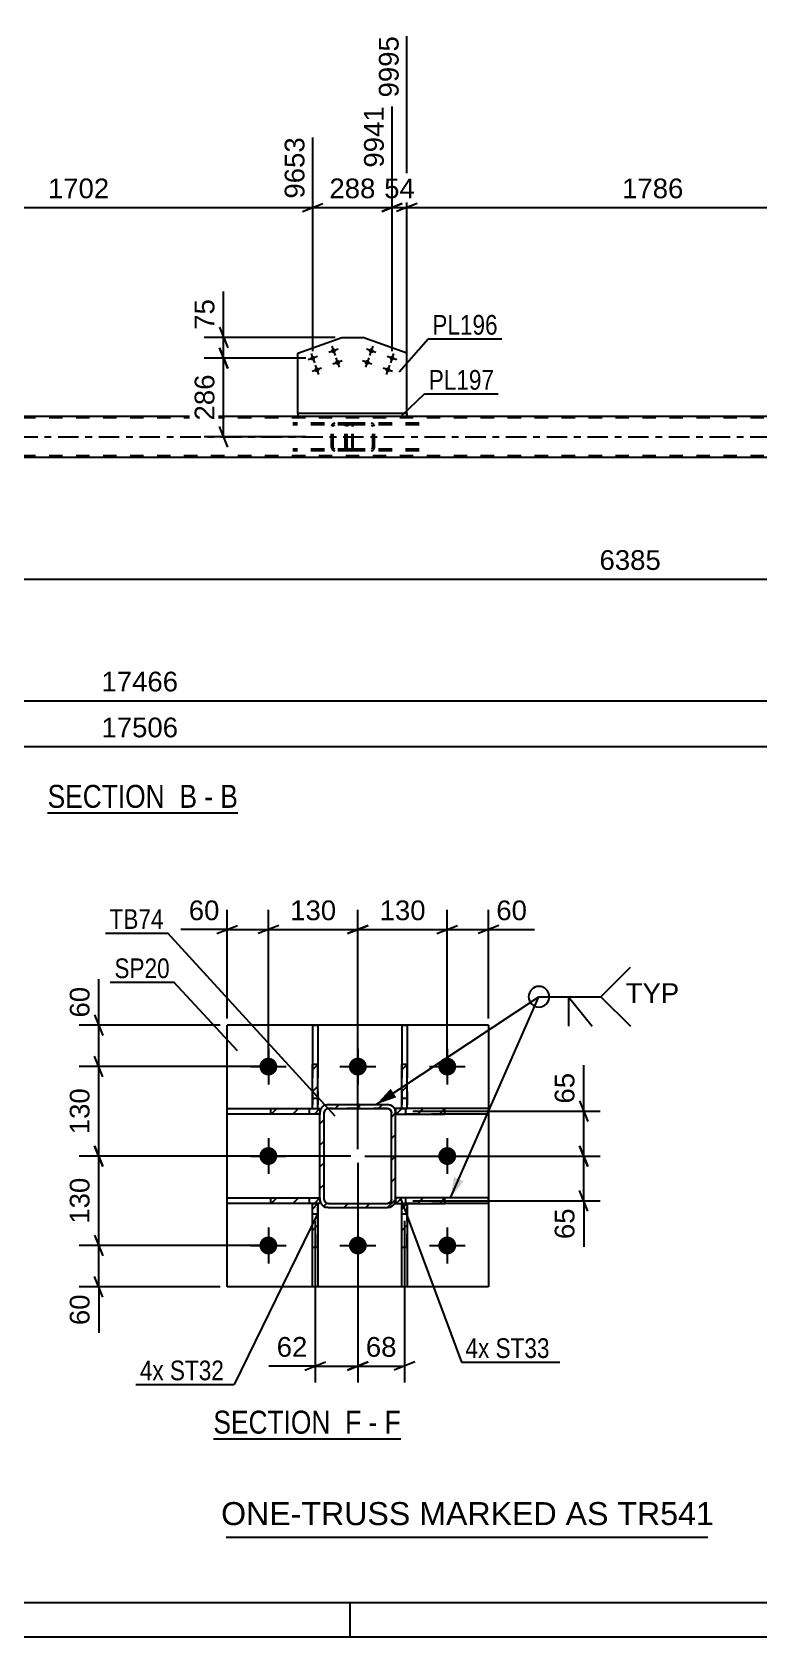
# Model space of a CAD drawing. Header units: millimetres. Extents: x -109 to 732, y -404 to 190.
# Drawn here: x 265.6 to 371.3, y -404 to -170.8 of the extents above; entities that cross this region are included whole.
import ezdxf

# ---------------------------------------------------------------- set-up
doc = ezdxf.new("R2010")
doc.units = ezdxf.units.MM
doc.linetypes.add('DXK_LINE_DOT2', pattern=[3.9198, 1.9599, -1.9599])
doc.linetypes.add('DXK_LINE_DOT3', pattern=[5.9187, 2.979, -0.9799, 0.9799, -0.9799])
doc.styles.add('Arial', font='ARIAL.TTF', dxfattribs={"height": 0.2})
doc.styles.add('Arial Narrow', font='ARIALN.TTF', dxfattribs={"height": 0.2})

# ---------------------------------------------------------------- blocks, each defined once
blk = doc.blocks.new('Unknown-717262461-18 - 8569')
at = {"color": 6, "linetype": 'Continuous'}
blk.add_line((291.97, -375.22), (319.19, -375.22), dxfattribs=at)
at = {"color": 0, "linetype": 'Continuous'}
blk.add_wipeout([(310.08, -374.47), (310.08, -370.97), (291.97, -370.97), (291.97, -374.47)], dxfattribs=at)
at = {"color": 7, "linetype": 'Continuous', "style": 'Arial Narrow'}
blk.add_text('SECTION ', height=3.34, dxfattribs=at).set_placement((291.97, -374.47))
at = {"color": 0, "linetype": 'Continuous'}
blk.add_wipeout([(313.47, -374.47), (313.47, -370.97), (311.13, -370.97), (311.13, -374.47)], dxfattribs=at)
at = {"color": 7, "linetype": 'Continuous', "style": 'Arial Narrow'}
blk.add_text('F', height=3.34, dxfattribs=at).set_placement((311.13, -374.47))
at = {"color": 0, "linetype": 'Continuous'}
blk.add_wipeout([(315.8, -374.47), (315.8, -370.97), (314.52, -370.97), (314.52, -374.47)], dxfattribs=at)
at = {"color": 7, "linetype": 'Continuous', "style": 'Arial Narrow'}
blk.add_text('-', height=3.34, dxfattribs=at).set_placement((314.52, -374.47))
at = {"color": 0, "linetype": 'Continuous'}
blk.add_wipeout([(319.19, -374.47), (319.19, -370.97), (316.85, -370.97), (316.85, -374.47)], dxfattribs=at)
at = {"color": 7, "linetype": 'Continuous', "style": 'Arial Narrow'}
blk.add_text('F', height=3.34, dxfattribs=at).set_placement((316.85, -374.47))
blk = doc.blocks.new('Unknown-717262461-1115')
at = {"color": 5, "linetype": 'Continuous'}
for p, q in [((-104.15, -399.01), (726.85, -399.01)), ((311.85, -404.01), (311.85, -399.01)), ((-109.15, -404.01), (731.85, -404.01))]:
    blk.add_line(p, q, dxfattribs=at)
blk = doc.blocks.new('Unknown-717262461-23887')
at = {"color": 7, "linetype": 'Continuous'}
blk.add_line((293.85, -389.51), (363.85, -389.51), dxfattribs=at)
at = {"color": 7, "style": 'Arial'}
blk.add_text('ONE-TRUSS MARKED AS TR541', height=3.3428, dxfattribs=at).set_placement((293.09, -387.76))
blk = doc.blocks.new('Unknown-717262461-17 - 3396')
at = {"color": 6, "linetype": 'Continuous'}
blk.add_line((267.88, -284.26), (295.53, -284.26), dxfattribs=at)
at = {"color": 0, "linetype": 'Continuous'}
blk.add_wipeout([(285.99, -283.51), (285.99, -280.01), (267.88, -280.01), (267.88, -283.51)], dxfattribs=at)
at = {"color": 7, "linetype": 'Continuous', "style": 'Arial Narrow'}
blk.add_text('SECTION ', height=3.34, dxfattribs=at).set_placement((267.88, -283.51))
at = {"color": 0, "linetype": 'Continuous'}
blk.add_wipeout([(289.6, -283.51), (289.6, -280.01), (287.04, -280.01), (287.04, -283.51)], dxfattribs=at)
at = {"color": 7, "linetype": 'Continuous', "style": 'Arial Narrow'}
blk.add_text('B', height=3.34, dxfattribs=at).set_placement((287.04, -283.51))
at = {"color": 0, "linetype": 'Continuous'}
blk.add_wipeout([(291.92, -283.51), (291.92, -280.01), (290.65, -280.01), (290.65, -283.51)], dxfattribs=at)
at = {"color": 7, "linetype": 'Continuous', "style": 'Arial Narrow'}
blk.add_text('-', height=3.34, dxfattribs=at).set_placement((290.65, -283.51))
at = {"color": 0, "linetype": 'Continuous'}
blk.add_wipeout([(295.53, -283.51), (295.53, -280.01), (292.97, -280.01), (292.97, -283.51)], dxfattribs=at)
at = {"color": 7, "linetype": 'Continuous', "style": 'Arial Narrow'}
blk.add_text('B', height=3.34, dxfattribs=at).set_placement((292.97, -283.51))
blk = doc.blocks.new('Part-717262461-8688 - 8569')
at = {"linetype": 'Continuous'}
h = blk.add_hatch(dxfattribs=at)
h.set_pattern_fill('', scale=0.7, style=0, pattern_type=0)
h.set_pattern_definition([(45, (320.1464, -320.8045), (-1.57154, 1.57154), [])])
h.paths.add_polyline_path([(320.15, -327.22), (320.15, -320.8), (319.35, -320.8), (319.35, -327.22)])
at = {"color": 2, "linetype": 'Continuous'}
for p, q in [((319.35, -315.11), (319.35, -320.8)), ((319.35, -315.11), (320.15, -315.11)), ((320.15, -315.11), (320.15, -320.8)), ((319.35, -327.22), (319.35, -320.8)), ((320.15, -320.8), (319.35, -320.8)), ((320.15, -327.22), (320.15, -320.8)), ((319.35, -327.22), (320.15, -327.22))]:
    blk.add_line(p, q, dxfattribs=at)
at = {"color": 7, "linetype": 'DXK_LINE_DOT2'}
for p, q in [((319.35, -320.8), (319.35, -327.22)), ((320.15, -320.8), (320.15, -327.22)), ((319.35, -325.72), (320.15, -325.72)), ((319.35, -327.22), (320.15, -327.22))]:
    blk.add_line(p, q, dxfattribs=at)
blk = doc.blocks.new('Bolt-717262461-8656 - 8569')
at = {"linetype": 'Continuous'}
for points in [[(301.26, -321.12, -1), (298.66, -321.12, -1)], [(314.26, -321.12, -1), (311.66, -321.12, -1)], [(327.26, -321.12, -1), (324.66, -321.12, -1)], [(301.26, -334.12, -1), (298.66, -334.12, -1)], [(327.26, -334.12, -1), (324.66, -334.12, -1)], [(301.26, -347.12, -1), (298.66, -347.12, -1)], [(314.26, -347.12, -1), (311.66, -347.12, -1)], [(327.26, -347.12, -1), (324.66, -347.12, -1)]]:
    blk.add_hatch(color=1, dxfattribs=at).paths.add_polyline_path(points)
at = {"color": 1, "linetype": 'Continuous'}
for p, q in [((299.96, -318.52), (299.96, -323.72)), ((312.96, -318.52), (312.96, -323.72)), ((325.96, -318.52), (325.96, -323.72)), ((297.36, -321.12), (302.56, -321.12)), ((310.36, -321.12), (315.56, -321.12)), ((323.36, -321.12), (328.56, -321.12)), ((299.96, -331.52), (299.96, -336.72)), ((325.96, -331.52), (325.96, -336.72)), ((297.36, -334.12), (302.56, -334.12)), ((323.36, -334.12), (328.56, -334.12)), ((299.96, -344.52), (299.96, -349.72)), ((312.96, -344.52), (312.96, -349.72)), ((325.96, -344.52), (325.96, -349.72)), ((297.36, -347.12), (302.56, -347.12)), ((310.36, -347.12), (315.56, -347.12)), ((323.36, -347.12), (328.56, -347.12))]:
    blk.add_line(p, q, dxfattribs=at)
blk = doc.blocks.new('Part-717262461-8740 - 8569')
at = {"linetype": 'Continuous'}
h = blk.add_hatch(dxfattribs=at)
h.set_pattern_fill('', scale=0.7, style=0, pattern_type=0)
h.set_pattern_definition([(45, (307.462, -327.2147), (-1.57154, 1.57154), [])])
h.paths.add_polyline_path([(307.46, -328.01), (307.46, -327.21), (300.31, -327.21), (300.31, -328.01)])
at = {"color": 2, "linetype": 'Continuous'}
for p, q in [((293.96, -328.01), (293.96, -327.21)), ((293.96, -327.21), (300.31, -327.21)), ((300.31, -328.01), (293.96, -328.01)), ((300.31, -327.21), (307.46, -327.21)), ((300.31, -328.01), (300.31, -327.21)), ((307.46, -328.01), (300.31, -328.01)), ((307.46, -327.21), (307.46, -328.01))]:
    blk.add_line(p, q, dxfattribs=at)
at = {"color": 7, "linetype": 'DXK_LINE_DOT2'}
for p, q in [((300.31, -327.21), (307.46, -327.21)), ((307.46, -328.01), (300.31, -328.01)), ((305.96, -328.01), (305.96, -327.21)), ((307.46, -327.21), (307.46, -328.01))]:
    blk.add_line(p, q, dxfattribs=at)
blk = doc.blocks.new('Part-717262461-8693 - 8569')
at = {"linetype": 'Continuous'}
h = blk.add_hatch(dxfattribs=at)
h.set_pattern_fill('', scale=0.7, style=0, pattern_type=0)
h.set_pattern_definition([(45, (307.1465, -341.0253), (-1.57154, 1.57154), [])])
h.paths.add_polyline_path([(307.15, -347.43), (307.15, -341.03), (306.35, -341.03), (306.35, -347.43)])
at = {"color": 7, "linetype": 'DXK_LINE_DOT2'}
for p, q in [((306.35, -347.43), (306.35, -341.03)), ((306.35, -341.03), (307.15, -341.03)), ((306.35, -342.53), (307.15, -342.53)), ((307.15, -347.43), (307.15, -341.03))]:
    blk.add_line(p, q, dxfattribs=at)
at = {"color": 2, "linetype": 'Continuous'}
for p, q in [((306.35, -347.43), (306.35, -341.03)), ((306.35, -341.03), (307.15, -341.03)), ((307.15, -341.03), (307.15, -347.43)), ((306.35, -353.11), (306.35, -347.43)), ((307.15, -347.43), (306.35, -347.43)), ((307.15, -347.43), (307.15, -353.11)), ((307.15, -353.11), (306.35, -353.11))]:
    blk.add_line(p, q, dxfattribs=at)
blk = doc.blocks.new('Part-717262461-8698 - 8569')
at = {"linetype": 'Continuous'}
h = blk.add_hatch(dxfattribs=at)
h.set_pattern_fill('', scale=0.7, style=0, pattern_type=0)
h.set_pattern_definition([(45, (320.146, -341.0253), (-1.57154, 1.57154), [])])
h.paths.add_polyline_path([(320.15, -347.43), (320.15, -341.03), (319.35, -341.03), (319.35, -347.43)])
at = {"color": 7, "linetype": 'DXK_LINE_DOT2'}
for p, q in [((319.35, -347.43), (319.35, -341.03)), ((319.35, -341.03), (320.15, -341.03)), ((319.35, -342.53), (320.15, -342.53)), ((320.15, -347.43), (320.15, -341.03))]:
    blk.add_line(p, q, dxfattribs=at)
at = {"color": 2, "linetype": 'Continuous'}
for p, q in [((319.35, -347.43), (319.35, -341.03)), ((319.35, -341.03), (320.15, -341.03)), ((320.15, -341.03), (320.15, -347.43)), ((319.35, -353.11), (319.35, -347.43)), ((320.15, -347.43), (319.35, -347.43)), ((320.15, -347.43), (320.15, -353.11)), ((320.15, -353.11), (319.35, -353.11))]:
    blk.add_line(p, q, dxfattribs=at)
blk = doc.blocks.new('Part-717262461-8703 - 8569')
at = {"linetype": 'Continuous'}
blk.add_hatch(color=246, dxfattribs=at).paths.add_polyline_path([(312.96, -326.72, -1), (312.96, -326.52, -1)])
h = blk.add_hatch(dxfattribs=at)
h.set_pattern_fill('', scale=0.7, style=0, pattern_type=0)
h.set_pattern_definition([(45, (318.462, -340.4175), (-1.57154, 1.57154), [])])
h.paths.add_polyline_path([(318.37, -340.88), (318.46, -340.42), (318.46, -327.82), (318.37, -327.36), (318.11, -326.97), (317.72, -326.71), (317.26, -326.62), (308.66, -326.62), (308.2, -326.71), (307.81, -326.97), (307.55, -327.36), (307.46, -327.82), (307.46, -340.42), (307.55, -340.88), (307.81, -341.27), (308.2, -341.53), (308.66, -341.62), (317.26, -341.62), (317.72, -341.53), (318.11, -341.27)])
h.paths.add_polyline_path([(317.49, -340.97), (317.26, -341.02), (308.66, -341.02), (308.43, -340.97), (308.24, -340.84), (308.11, -340.65), (308.06, -340.42), (308.06, -327.82), (308.11, -327.59), (308.24, -327.39), (308.43, -327.26), (308.66, -327.22), (317.26, -327.22), (317.49, -327.26), (317.69, -327.39), (317.82, -327.59), (317.86, -327.82), (317.86, -340.42), (317.82, -340.65), (317.69, -340.84)])
at = {"color": 7, "linetype": 'DXK_LINE_DOT2'}
for p, q in [((307.46, -327.82), (307.55, -327.36)), ((307.46, -340.42), (307.46, -327.82)), ((308.11, -327.59), (308.06, -327.82)), ((308.06, -340.42), (308.06, -327.82)), ((308.24, -327.39), (308.11, -327.59)), ((308.2, -326.71), (308.66, -326.62)), ((308.43, -327.26), (308.24, -327.39)), ((308.66, -327.22), (308.43, -327.26)), ((308.66, -326.62), (317.26, -326.62)), ((317.26, -327.22), (308.66, -327.22)), ((317.26, -326.62), (317.72, -326.71)), ((317.49, -327.26), (317.26, -327.22)), ((317.69, -327.39), (317.49, -327.26)), ((317.82, -327.59), (317.69, -327.39)), ((317.86, -327.82), (317.82, -327.59)), ((317.86, -340.42), (317.86, -327.82)), ((318.37, -327.36), (318.46, -327.82)), ((318.46, -340.42), (318.46, -327.82)), ((307.55, -340.88), (307.46, -340.42)), ((308.06, -340.42), (308.11, -340.65)), ((317.82, -340.65), (317.86, -340.42)), ((318.46, -340.42), (318.37, -340.88)), ((308.11, -340.65), (308.24, -340.84)), ((308.66, -341.62), (308.2, -341.53)), ((308.24, -340.84), (308.43, -340.97)), ((308.43, -340.97), (308.66, -341.02)), ((308.66, -341.02), (317.26, -341.02)), ((308.66, -341.62), (317.26, -341.62)), ((317.26, -341.02), (317.49, -340.97)), ((317.72, -341.53), (317.26, -341.62)), ((317.49, -340.97), (317.69, -340.84)), ((317.69, -340.84), (317.82, -340.65))]:
    blk.add_line(p, q, dxfattribs=at)
at = {"color": 2, "linetype": 'Continuous'}
for p, q in [((307.55, -327.36), (307.46, -327.82)), ((307.46, -340.42), (307.46, -327.82)), ((308.06, -327.82), (308.11, -327.59)), ((308.06, -340.42), (308.06, -327.82)), ((308.11, -327.59), (308.24, -327.39)), ((308.66, -326.62), (308.2, -326.71)), ((308.24, -327.39), (308.43, -327.26)), ((308.43, -327.26), (308.66, -327.22)), ((308.66, -326.62), (317.26, -326.62)), ((308.66, -327.22), (317.26, -327.22)), ((317.72, -326.71), (317.26, -326.62)), ((317.26, -327.22), (317.49, -327.26)), ((317.49, -327.26), (317.69, -327.39)), ((317.69, -327.39), (317.82, -327.59)), ((317.82, -327.59), (317.86, -327.82)), ((317.86, -340.42), (317.86, -327.82)), ((318.46, -327.82), (318.37, -327.36)), ((318.46, -340.42), (318.46, -327.82)), ((307.46, -340.42), (307.55, -340.88)), ((308.11, -340.65), (308.06, -340.42)), ((317.86, -340.42), (317.82, -340.65)), ((318.37, -340.88), (318.46, -340.42)), ((308.24, -340.84), (308.11, -340.65)), ((308.2, -341.53), (308.66, -341.62)), ((308.43, -340.97), (308.24, -340.84)), ((308.66, -341.02), (308.43, -340.97)), ((308.66, -341.02), (317.26, -341.02)), ((308.66, -341.62), (317.26, -341.62)), ((317.49, -340.97), (317.26, -341.02)), ((317.26, -341.62), (317.72, -341.53)), ((317.69, -340.84), (317.49, -340.97)), ((317.82, -340.65), (317.69, -340.84))]:
    blk.add_line(p, q, dxfattribs=at)
at = {"color": 246, "linetype": 'DXK_LINE_DOT2'}
blk.add_line((312.96, -326.62), (312.96, -326.62), dxfattribs=at)
at = {"color": 7, "linetype": 'DXK_LINE_DOT3'}
blk.add_line((312.96, -334.12), (312.96, -334.12), dxfattribs=at)
at = {"color": 246, "linetype": 'Continuous'}
blk.add_circle((312.96, -326.62), 0.1, dxfattribs=at)
at = {"color": 7, "linetype": 'DXK_LINE_DOT2'}
for centre, start, end in [((308.66, -327.82), 112.5, 157.5), ((317.26, -327.82), 22.5, 67.5), ((308.66, -340.42), 202.5, 247.5), ((317.26, -340.42), 292.5, 337.5)]:
    blk.add_arc(centre, 1.2, start, end, dxfattribs=at)
at = {"color": 2, "linetype": 'Continuous'}
for centre, start, end in [((308.66, -327.82), 112.5, 157.5), ((317.26, -327.82), 22.5, 67.5), ((308.66, -340.42), 202.5, 247.5), ((317.26, -340.42), 292.5, 337.5)]:
    blk.add_arc(centre, 1.2, start, end, dxfattribs=at)
blk = doc.blocks.new('Part-717262461-8723 - 8569')
at = {"color": 2, "linetype": 'Continuous'}
for p, q in [((331.96, -315.12), (293.96, -315.12)), ((293.96, -353.12), (293.96, -315.12)), ((331.96, -315.12), (331.96, -353.12)), ((331.96, -353.12), (293.96, -353.12))]:
    blk.add_line(p, q, dxfattribs=at)
blk = doc.blocks.new('Part-717262461-8730 - 8569')
at = {"linetype": 'Continuous'}
h = blk.add_hatch(dxfattribs=at)
h.set_pattern_fill('', scale=0.7, style=0, pattern_type=0)
h.set_pattern_definition([(45, (325.6194, -327.215), (-1.57154, 1.57154), [])])
h.paths.add_polyline_path([(325.62, -328.01), (325.62, -327.21), (318.46, -327.21), (318.46, -328.01)])
at = {"color": 7, "linetype": 'DXK_LINE_DOT2'}
for p, q in [((325.62, -327.21), (318.46, -327.21)), ((318.46, -327.21), (318.46, -328.01)), ((325.62, -328.01), (318.46, -328.01)), ((319.96, -328.01), (319.96, -327.21))]:
    blk.add_line(p, q, dxfattribs=at)
at = {"color": 2, "linetype": 'Continuous'}
for p, q in [((325.62, -327.21), (318.46, -327.21)), ((318.46, -327.21), (318.46, -328.01)), ((318.46, -328.01), (325.62, -328.01)), ((331.96, -327.21), (325.62, -327.21)), ((325.62, -328.01), (325.62, -327.21)), ((331.96, -328.01), (325.62, -328.01)), ((331.96, -328.01), (331.96, -327.21))]:
    blk.add_line(p, q, dxfattribs=at)
blk = doc.blocks.new('Part-717262461-8735 - 8569')
at = {"linetype": 'Continuous'}
h = blk.add_hatch(dxfattribs=at)
h.set_pattern_fill('', scale=0.7, style=0, pattern_type=0)
h.set_pattern_definition([(45, (325.6194, -340.215), (-1.57154, 1.57154), [])])
h.paths.add_polyline_path([(325.62, -341.01), (325.62, -340.21), (318.46, -340.21), (318.46, -341.01)])
at = {"color": 7, "linetype": 'DXK_LINE_DOT2'}
for p, q in [((325.62, -340.21), (318.46, -340.21)), ((318.46, -340.21), (318.46, -341.01)), ((319.96, -341.01), (319.96, -340.21)), ((325.62, -341.01), (318.46, -341.01))]:
    blk.add_line(p, q, dxfattribs=at)
at = {"color": 2, "linetype": 'Continuous'}
for p, q in [((325.62, -340.21), (318.46, -340.21)), ((318.46, -340.21), (318.46, -341.01)), ((331.96, -340.21), (325.62, -340.21)), ((325.62, -341.01), (325.62, -340.21)), ((331.96, -341.01), (331.96, -340.21)), ((318.46, -341.01), (325.62, -341.01)), ((331.96, -341.01), (325.62, -341.01))]:
    blk.add_line(p, q, dxfattribs=at)
blk = doc.blocks.new('Part-717262461-8745 - 8569')
at = {"linetype": 'Continuous'}
h = blk.add_hatch(dxfattribs=at)
h.set_pattern_fill('', scale=0.7, style=0, pattern_type=0)
h.set_pattern_definition([(45, (307.462, -340.2147), (-1.57154, 1.57154), [])])
h.paths.add_polyline_path([(307.46, -341.01), (307.46, -340.21), (300.31, -340.21), (300.31, -341.01)])
at = {"color": 2, "linetype": 'Continuous'}
for p, q in [((293.96, -341.01), (293.96, -340.21)), ((293.96, -340.21), (300.31, -340.21)), ((300.31, -340.21), (307.46, -340.21)), ((300.31, -341.01), (300.31, -340.21)), ((307.46, -340.21), (307.46, -341.01)), ((300.31, -341.01), (293.96, -341.01)), ((307.46, -341.01), (300.31, -341.01))]:
    blk.add_line(p, q, dxfattribs=at)
at = {"color": 7, "linetype": 'DXK_LINE_DOT2'}
for p, q in [((300.31, -340.21), (307.46, -340.21)), ((305.96, -341.01), (305.96, -340.21)), ((307.46, -340.21), (307.46, -341.01)), ((307.46, -341.01), (300.31, -341.01))]:
    blk.add_line(p, q, dxfattribs=at)
blk = doc.blocks.new('Part-717262461-8756 - 8569')
at = {"linetype": 'Continuous'}
h = blk.add_hatch(dxfattribs=at)
h.set_pattern_fill('', scale=0.7, style=0, pattern_type=0)
h.set_pattern_definition([(45, (307.147, -320.8045), (-1.57154, 1.57154), [])])
h.paths.add_polyline_path([(307.15, -327.22), (307.15, -320.8), (306.35, -320.8), (306.35, -327.22)])
at = {"color": 2, "linetype": 'Continuous'}
for p, q in [((306.35, -315.11), (306.35, -320.8)), ((306.35, -315.11), (307.15, -315.11)), ((307.15, -315.11), (307.15, -320.8)), ((306.35, -327.22), (306.35, -320.8)), ((307.15, -320.8), (306.35, -320.8)), ((307.15, -327.22), (307.15, -320.8)), ((306.35, -327.22), (307.15, -327.22))]:
    blk.add_line(p, q, dxfattribs=at)
at = {"color": 7, "linetype": 'DXK_LINE_DOT2'}
for p, q in [((306.35, -320.8), (306.35, -327.22)), ((307.15, -320.8), (307.15, -327.22)), ((306.35, -325.72), (307.15, -325.72)), ((306.35, -327.22), (307.15, -327.22))]:
    blk.add_line(p, q, dxfattribs=at)
blk = doc.blocks.new('Part-717262461-3415 - 3396')
at = {"color": 7, "linetype": 'DXK_LINE_DOT2'}
for p, q in [((311.17, -227.9), (311.13, -228.09)), ((311.13, -231.13), (311.13, -228.09)), ((311.39, -228.09), (311.41, -228)), ((311.39, -231.13), (311.39, -228.09)), ((311.41, -228), (311.46, -227.92)), ((311.64, -227.61), (311.45, -227.64)), ((311.46, -227.92), (311.54, -227.87)), ((311.54, -227.87), (311.64, -227.85)), ((321.87, -227.61), (311.64, -227.61)), ((321.87, -227.85), (311.64, -227.85)), ((315.07, -227.64), (314.88, -227.61)), ((314.88, -227.85), (314.97, -227.87)), ((314.97, -227.87), (315.06, -227.92)), ((315.06, -227.92), (315.11, -228)), ((315.11, -228), (315.13, -228.09)), ((315.13, -231.13), (315.13, -228.09)), ((315.39, -228.09), (315.35, -227.9)), ((315.39, -231.13), (315.39, -228.09)), ((311.13, -231.13), (311.17, -231.31)), ((311.41, -231.22), (311.39, -231.13)), ((311.46, -231.3), (311.41, -231.22)), ((311.45, -231.57), (311.64, -231.61)), ((311.54, -231.35), (311.46, -231.3)), ((311.64, -231.37), (311.54, -231.35)), ((321.87, -231.37), (311.64, -231.37)), ((321.87, -231.61), (311.64, -231.61)), ((314.97, -231.35), (314.88, -231.37)), ((314.88, -231.61), (315.07, -231.57)), ((315.06, -231.3), (314.97, -231.35)), ((315.11, -231.22), (315.06, -231.3)), ((315.13, -231.13), (315.11, -231.22)), ((315.35, -231.31), (315.39, -231.13))]:
    blk.add_line(p, q, dxfattribs=at)
for centre, start, end in [((311.62, -228.11), 110.7583, 155.68), ((314.9, -228.11), 24.32, 69.2417), ((311.62, -231.11), 204.32, 249.2417), ((314.9, -231.11), 290.7583, 335.68)]:
    blk.add_arc(centre, 0.496, start, end, dxfattribs=at)
blk = doc.blocks.new('Part-717262461-3464 - 3396')
at = {"color": 2, "linetype": 'Continuous'}
for p, q in [((320.09, -226.21), (304.24, -226.21)), ((304.24, -226.21), (304.24, -226.61)), ((320.09, -226.21), (320.09, -226.61)), ((320.09, -226.61), (304.24, -226.61))]:
    blk.add_line(p, q, dxfattribs=at)
blk = doc.blocks.new('Part-717262461-3613 - 3396')
at = {"color": 7, "linetype": 'DXK_LINE_DOT2'}
for p, q in [((312.03, -227.61), (303.53, -227.61)), ((312.03, -227.85), (303.53, -227.85)), ((309.16, -227.9), (309.12, -228.09)), ((309.12, -231.13), (309.12, -228.09)), ((309.37, -228.09), (309.39, -228)), ((309.37, -231.13), (309.37, -228.09)), ((309.39, -228), (309.44, -227.92)), ((309.62, -227.61), (309.43, -227.64)), ((309.44, -227.92), (309.52, -227.87)), ((309.52, -227.87), (309.62, -227.85)), ((311.13, -227.85), (311.13, -227.61)), ((312.13, -227.64), (312.03, -227.61)), ((312.03, -227.85), (312.08, -227.87)), ((312.08, -227.87), (312.12, -227.92)), ((312.12, -227.92), (312.15, -228)), ((312.22, -227.75), (312.13, -227.64)), ((312.15, -228), (312.16, -228.09)), ((312.16, -231.13), (312.16, -228.09)), ((312.28, -227.9), (312.22, -227.75)), ((312.3, -228.09), (312.28, -227.9)), ((312.3, -231.13), (312.3, -228.09)), ((312.03, -231.37), (303.53, -231.37)), ((312.03, -231.61), (303.53, -231.61)), ((309.12, -231.13), (309.16, -231.31)), ((309.39, -231.22), (309.37, -231.13)), ((309.44, -231.3), (309.39, -231.22)), ((309.43, -231.57), (309.62, -231.61)), ((309.52, -231.35), (309.44, -231.3)), ((309.62, -231.37), (309.52, -231.35)), ((311.13, -231.61), (311.13, -231.37)), ((312.08, -231.35), (312.03, -231.37)), ((312.03, -231.61), (312.13, -231.57)), ((312.12, -231.3), (312.08, -231.35)), ((312.15, -231.22), (312.12, -231.3)), ((312.13, -231.57), (312.22, -231.47)), ((312.16, -231.13), (312.15, -231.22)), ((312.22, -231.47), (312.28, -231.31)), ((312.28, -231.31), (312.3, -231.13))]:
    blk.add_line(p, q, dxfattribs=at)
for centre, start, end in [((309.61, -228.1), 111.1513, 156.1049), ((309.61, -231.11), 203.8951, 248.8487)]:
    blk.add_arc(centre, 0.492, start, end, dxfattribs=at)
blk = doc.blocks.new('Bolt-717262461-3617 - 3396')
at = {"linetype": 'Continuous'}
for points in [[(309.76, -216.96, -1), (309.08, -217.2, -1)], [(306.74, -218.03, -1), (306.07, -218.27, -1)], [(310.36, -218.65, -1), (309.68, -218.9, -1)], [(307.35, -219.72, -1), (306.67, -219.97, -1)]]:
    blk.add_hatch(color=1, dxfattribs=at).paths.add_polyline_path(points)
at = {"color": 1, "linetype": 'Continuous'}
for p, q in [((310.1, -216.84), (308.74, -217.32)), ((309.18, -216.4), (309.66, -217.76)), ((307.08, -217.91), (305.73, -218.39)), ((306.16, -217.47), (306.65, -218.83)), ((306.77, -219.17), (307.25, -220.52)), ((310.7, -218.53), (309.34, -219.02)), ((309.78, -218.1), (310.26, -219.45)), ((307.68, -219.6), (306.33, -220.09))]:
    blk.add_line(p, q, dxfattribs=at)
blk = doc.blocks.new('Part-717262461-3672 - 3396')
at = {"color": 7, "linetype": 'DXK_LINE_DOT2'}
for p, q in [((618.92, -226.85), (-44.3, -226.85)), ((320.09, -226.61), (304.24, -226.61)), ((618.92, -232.37), (-44.3, -232.37))]:
    blk.add_line(p, q, dxfattribs=at)
at = {"color": 2, "linetype": 'Continuous'}
for p, q in [((304.24, -226.61), (238.34, -226.61)), ((389.37, -226.61), (320.09, -226.61)), ((479.45, -232.61), (230.03, -232.61))]:
    blk.add_line(p, q, dxfattribs=at)
at = {"color": 7, "linetype": 'DXK_LINE_DOT3'}
blk.add_line((-44.3, -229.61), (618.92, -229.61), dxfattribs=at)
blk = doc.blocks.new('Part-717262461-3777 - 3396')
at = {"color": 2, "linetype": 'Continuous'}
for p, q in [((304.24, -217.43), (310.65, -215.16)), ((310.65, -215.16), (313.69, -215.16)), ((320.09, -217.43), (313.69, -215.16)), ((304.24, -226.21), (304.24, -217.43)), ((320.09, -226.21), (320.09, -217.43))]:
    blk.add_line(p, q, dxfattribs=at)
at = {"color": 7, "linetype": 'DXK_LINE_DOT2'}
blk.add_line((320.09, -226.21), (304.24, -226.21), dxfattribs=at)
blk = doc.blocks.new('Bolt-717262461-3778 - 3396')
at = {"linetype": 'Continuous'}
for points in [[(315.25, -217.2, -1), (314.57, -216.96, -1)], [(314.65, -218.9, -1), (313.97, -218.65, -1)], [(318.27, -218.27, -1), (317.59, -218.03, -1)], [(317.67, -219.97, -1), (316.99, -219.72, -1)]]:
    blk.add_hatch(color=1, dxfattribs=at).paths.add_polyline_path(points)
at = {"color": 1, "linetype": 'Continuous'}
for p, q in [((315.59, -217.32), (314.24, -216.84)), ((315.15, -216.4), (314.67, -217.76)), ((314.99, -219.02), (313.63, -218.53)), ((314.55, -218.1), (314.07, -219.45)), ((317.57, -219.17), (317.09, -220.52)), ((318.61, -218.39), (317.25, -217.91)), ((318.17, -217.47), (317.69, -218.83)), ((318.01, -220.09), (316.65, -219.6))]:
    blk.add_line(p, q, dxfattribs=at)
blk = doc.blocks.new('StraightDimension-717262461-21741 - 8569')
at = {"color": 7, "linetype": 'Continuous'}
for p, q in [((345.19, -326.11), (346.39, -329.11)), ((320.96, -327.61), (348.19, -327.61)), ((345.79, -334.12), (345.79, -327.61)), ((346.39, -335.62), (345.19, -332.62)), ((313.96, -334.12), (348.19, -334.12))]:
    blk.add_line(p, q, dxfattribs=at)
at = {"color": 0}
blk.add_wipeout([(345.04, -321.44), (340.84, -321.44), (340.84, -327.09), (345.04, -327.09)], dxfattribs=at)
at = {"color": 7, "linetype": 'Continuous'}
blk.add_line((345.79, -327.61), (345.79, -320.92), dxfattribs=at)
blk.add_line((345.79, -327.61), (345.79, -320.92), dxfattribs=at)
at = {"color": 3, "style": 'Arial'}
blk.add_text('65', height=2.865, rotation=90.0002, dxfattribs=at).set_placement((344.44, -326.49))
blk = doc.blocks.new('StraightDimension-717262461-21635 - 8569')
at = {"color": 7, "linetype": 'Continuous'}
for p, q in [((274.71, -313.62), (275.91, -316.62)), ((292.96, -315.12), (272.46, -315.12)), ((275.31, -321.12), (275.31, -315.12)), ((298.96, -321.12), (272.46, -321.12)), ((275.91, -322.62), (274.71, -319.62))]:
    blk.add_line(p, q, dxfattribs=at)
at = {"color": 0}
blk.add_wipeout([(274.56, -308.95), (270.36, -308.95), (270.36, -314.59), (274.56, -314.59)], dxfattribs=at)
at = {"color": 7, "linetype": 'Continuous'}
blk.add_line((275.31, -315.12), (275.31, -308.42), dxfattribs=at)
blk.add_line((275.31, -315.12), (275.31, -308.42), dxfattribs=at)
at = {"color": 3, "style": 'Arial'}
blk.add_text('60', height=2.865, rotation=90.0002, dxfattribs=at).set_placement((273.96, -313.99))
blk = doc.blocks.new('StraightDimension-717262461-21682 - 8569')
at = {"color": 7, "linetype": 'Continuous'}
for p, q in [((299.96, -320.12), (299.96, -298.34)), ((312.96, -333.12), (312.96, -298.34)), ((301.46, -300.59), (298.46, -301.79)), ((311.46, -301.79), (314.46, -300.59)), ((299.96, -301.19), (312.96, -301.19))]:
    blk.add_line(p, q, dxfattribs=at)
at = {"color": 0}
blk.add_wipeout([(310.4, -300.44), (310.4, -296.24), (302.53, -296.24), (302.53, -300.44)], dxfattribs=at)
at = {"color": 3, "style": 'Arial'}
blk.add_text('130', height=2.865, dxfattribs=at).set_placement((303.13, -299.84))
blk = doc.blocks.new('StraightDimension-717262461-21731 - 8569')
at = {"color": 7, "linetype": 'Continuous'}
for p, q in [((312.96, -335.12), (312.96, -367.04)), ((306.75, -343.53), (306.75, -367.04)), ((305.25, -365.24), (308.25, -364.04)), ((306.75, -364.64), (312.96, -364.64)), ((314.46, -364.04), (311.46, -365.24))]:
    blk.add_line(p, q, dxfattribs=at)
at = {"color": 0}
blk.add_wipeout([(306.22, -363.89), (306.22, -359.69), (300.57, -359.69), (300.57, -363.89)], dxfattribs=at)
at = {"color": 7, "linetype": 'Continuous'}
blk.add_line((306.75, -364.64), (300.05, -364.64), dxfattribs=at)
blk.add_line((306.75, -364.64), (300.05, -364.64), dxfattribs=at)
at = {"color": 3, "style": 'Arial'}
blk.add_text('62', height=2.865, dxfattribs=at).set_placement((301.17, -363.29))
blk = doc.blocks.new('StraightDimension-717262461-21742 - 8569')
at = {"color": 7, "linetype": 'Continuous'}
for p, q in [((345.19, -332.62), (346.39, -335.62)), ((313.96, -334.12), (348.19, -334.12)), ((345.79, -340.61), (345.79, -334.12)), ((346.39, -342.11), (345.19, -339.11)), ((320.96, -340.61), (348.19, -340.61))]:
    blk.add_line(p, q, dxfattribs=at)
at = {"color": 0}
blk.add_wipeout([(345.04, -341.14), (340.84, -341.14), (340.84, -346.79), (345.04, -346.79)], dxfattribs=at)
at = {"color": 7, "linetype": 'Continuous'}
blk.add_line((345.79, -340.61), (345.79, -347.31), dxfattribs=at)
blk.add_line((345.79, -340.61), (345.79, -347.31), dxfattribs=at)
at = {"color": 3, "style": 'Arial'}
blk.add_text('65', height=2.865, rotation=90.0002, dxfattribs=at).set_placement((344.44, -346.19))
blk = doc.blocks.new('StraightDimension-717262461-21636 - 8569')
at = {"color": 7, "linetype": 'Continuous'}
for p, q in [((298.96, -321.12), (272.46, -321.12)), ((275.91, -322.62), (274.71, -319.62)), ((275.31, -334.12), (275.31, -321.12)), ((274.71, -332.62), (275.91, -335.62)), ((311.96, -334.12), (272.46, -334.12))]:
    blk.add_line(p, q, dxfattribs=at)
at = {"color": 0}
blk.add_wipeout([(274.56, -323.68), (270.36, -323.68), (270.36, -331.55), (274.56, -331.55)], dxfattribs=at)
at = {"color": 3, "style": 'Arial'}
blk.add_text('130', height=2.865, rotation=90.0002, dxfattribs=at).set_placement((273.96, -330.95))
blk = doc.blocks.new('StraightDimension-717262461-21637 - 8569')
at = {"color": 7, "linetype": 'Continuous'}
for p, q in [((275.91, -335.62), (274.71, -332.62)), ((311.96, -334.12), (272.46, -334.12)), ((275.31, -347.12), (275.31, -334.12)), ((298.96, -347.12), (272.46, -347.12)), ((274.71, -345.62), (275.91, -348.62))]:
    blk.add_line(p, q, dxfattribs=at)
at = {"color": 0}
blk.add_wipeout([(274.56, -336.68), (270.36, -336.68), (270.36, -344.55), (274.56, -344.55)], dxfattribs=at)
at = {"color": 3, "style": 'Arial'}
blk.add_text('130', height=2.865, rotation=90.0002, dxfattribs=at).set_placement((273.96, -343.95))
blk = doc.blocks.new('StraightDimension-717262461-21638 - 8569')
at = {"color": 7, "linetype": 'Continuous'}
for p, q in [((298.96, -347.12), (272.46, -347.12)), ((274.71, -345.62), (275.91, -348.62)), ((275.31, -353.12), (275.31, -347.12)), ((275.91, -354.62), (274.71, -351.62)), ((292.96, -353.12), (272.46, -353.12))]:
    blk.add_line(p, q, dxfattribs=at)
at = {"color": 0}
blk.add_wipeout([(274.56, -353.64), (270.36, -353.64), (270.36, -359.29), (274.56, -359.29)], dxfattribs=at)
at = {"color": 7, "linetype": 'Continuous'}
blk.add_line((275.31, -353.12), (275.31, -359.81), dxfattribs=at)
blk.add_line((275.31, -353.12), (275.31, -359.81), dxfattribs=at)
at = {"color": 3, "style": 'Arial'}
blk.add_text('60', height=2.865, rotation=90.0002, dxfattribs=at).set_placement((273.96, -358.69))
blk = doc.blocks.new('StraightDimension-717262461-21680 - 8569')
at = {"color": 7, "linetype": 'Continuous'}
for p, q in [((325.96, -320.12), (325.96, -298.34)), ((331.96, -314.12), (331.96, -298.34)), ((324.46, -301.79), (327.46, -300.59)), ((333.46, -300.59), (330.46, -301.79)), ((325.96, -301.19), (331.96, -301.19))]:
    blk.add_line(p, q, dxfattribs=at)
at = {"color": 0}
blk.add_wipeout([(338.13, -300.44), (338.13, -296.24), (332.49, -296.24), (332.49, -300.44)], dxfattribs=at)
at = {"color": 7, "linetype": 'Continuous'}
blk.add_line((331.96, -301.19), (338.66, -301.19), dxfattribs=at)
blk.add_line((331.96, -301.19), (338.66, -301.19), dxfattribs=at)
at = {"color": 3, "style": 'Arial'}
blk.add_text('60', height=2.865, dxfattribs=at).set_placement((333.09, -299.84))
blk = doc.blocks.new('StraightDimension-717262461-21681 - 8569')
at = {"color": 7, "linetype": 'Continuous'}
for p, q in [((312.96, -333.12), (312.96, -298.34)), ((325.96, -320.12), (325.96, -298.34)), ((314.46, -300.59), (311.46, -301.79)), ((324.46, -301.79), (327.46, -300.59)), ((312.96, -301.19), (325.96, -301.19))]:
    blk.add_line(p, q, dxfattribs=at)
at = {"color": 0}
blk.add_wipeout([(323.4, -300.44), (323.4, -296.24), (315.53, -296.24), (315.53, -300.44)], dxfattribs=at)
at = {"color": 3, "style": 'Arial'}
blk.add_text('130', height=2.865, dxfattribs=at).set_placement((316.13, -299.84))
blk = doc.blocks.new('StraightDimension-717262461-21683 - 8569')
at = {"color": 7, "linetype": 'Continuous'}
for p, q in [((293.96, -314.12), (293.96, -298.34)), ((299.96, -320.12), (299.96, -298.34)), ((292.46, -301.79), (295.46, -300.59)), ((301.46, -300.59), (298.46, -301.79)), ((293.96, -301.19), (299.96, -301.19))]:
    blk.add_line(p, q, dxfattribs=at)
at = {"color": 0}
blk.add_wipeout([(293.44, -300.44), (293.44, -296.24), (287.79, -296.24), (287.79, -300.44)], dxfattribs=at)
at = {"color": 7, "linetype": 'Continuous'}
blk.add_line((293.96, -301.19), (287.26, -301.19), dxfattribs=at)
blk.add_line((293.96, -301.19), (287.26, -301.19), dxfattribs=at)
at = {"color": 3, "style": 'Arial'}
blk.add_text('60', height=2.865, dxfattribs=at).set_placement((288.39, -299.84))
blk = doc.blocks.new('StraightDimension-717262461-21730 - 8569')
at = {"color": 7, "linetype": 'Continuous'}
for p, q in [((312.96, -335.12), (312.96, -367.04)), ((319.75, -343.53), (319.75, -367.04)), ((311.46, -365.24), (314.46, -364.04)), ((312.96, -364.64), (319.75, -364.64)), ((321.25, -364.04), (318.25, -365.24))]:
    blk.add_line(p, q, dxfattribs=at)
at = {"color": 0}
blk.add_wipeout([(319.18, -363.89), (319.18, -359.69), (313.53, -359.69), (313.53, -363.89)], dxfattribs=at)
at = {"color": 3, "style": 'Arial'}
blk.add_text('68', height=2.865, dxfattribs=at).set_placement((314.13, -363.29))
blk = doc.blocks.new('StraightDimension-717262461-4048 - 3396')
at = {"color": 7, "linetype": 'Continuous'}
blk.add_line((224.83, -250.28), (480.25, -250.28), dxfattribs=at)
at = {"color": 0}
blk.add_wipeout([(357.59, -249.53), (357.59, -245.33), (347.49, -245.33), (347.49, -249.53)], dxfattribs=at)
at = {"color": 3, "style": 'Arial'}
blk.add_text('6385', height=2.865, dxfattribs=at).set_placement((348.09, -248.93))
blk = doc.blocks.new('StraightDimension-717262461-4072 - 3396')
at = {"color": 7, "linetype": 'Continuous'}
blk.add_line((-57.2, -274.61), (619.72, -274.61), dxfattribs=at)
at = {"color": 0}
blk.add_wipeout([(287.42, -273.86), (287.42, -269.66), (275.1, -269.66), (275.1, -273.86)], dxfattribs=at)
at = {"color": 3, "style": 'Arial'}
blk.add_text('17506', height=2.865, dxfattribs=at).set_placement((275.7, -273.26))
blk = doc.blocks.new('StraightDimension-717262461-4099 - 3396')
at = {"color": 7, "linetype": 'Continuous'}
for p, q in [((320.09, -225.21), (320.09, -171.36)), ((391.54, -217.15), (391.54, -183.84)), ((321.59, -195.66), (318.59, -196.86)), ((390.04, -196.86), (393.04, -195.66)), ((320.09, -196.26), (391.54, -196.26))]:
    blk.add_line(p, q, dxfattribs=at)
at = {"color": 0, "linetype": 'Continuous'}
blk.add_wipeout([(390.94, -183.24), (386.74, -183.24), (386.74, -195.56), (390.94, -195.56)], dxfattribs=at)
at = {"color": 0}
blk.add_wipeout([(360.86, -195.51), (360.86, -191.31), (350.77, -191.31), (350.77, -195.51)], dxfattribs=at)
at = {"color": 3, "linetype": 'Continuous', "style": 'Arial'}
blk.add_text('11781', height=2.865, rotation=90.0002, dxfattribs=at).set_placement((390.34, -194.96))
at = {"color": 3, "style": 'Arial'}
blk.add_text('1786', height=2.865, dxfattribs=at).set_placement((351.37, -194.91))
blk = doc.blocks.new('StraightDimension-717262461-4106 - 3396')
at = {"color": 7, "linetype": 'Continuous'}
for p, q in [((320.09, -225.21), (320.09, -171.36)), ((317.93, -217.15), (317.93, -181.56)), ((316.43, -196.86), (319.43, -195.66)), ((321.59, -195.66), (318.59, -196.86)), ((317.93, -196.26), (320.09, -196.26))]:
    blk.add_line(p, q, dxfattribs=at)
at = {"color": 0, "linetype": 'Continuous'}
blk.add_wipeout([(319.49, -170.76), (315.29, -170.76), (315.29, -180.86), (319.49, -180.86)], dxfattribs=at)
at = {"color": 0}
blk.add_wipeout([(321.84, -195.51), (321.84, -191.31), (316.19, -191.31), (316.19, -195.51)], dxfattribs=at)
at = {"color": 3, "linetype": 'Continuous', "style": 'Arial'}
blk.add_text('9995', height=2.865, rotation=90.0002, dxfattribs=at).set_placement((318.89, -180.26))
at = {"color": 3, "style": 'Arial'}
blk.add_text('54', height=2.865, dxfattribs=at).set_placement((316.79, -194.91))
blk = doc.blocks.new('StraightDimension-717262461-4113 - 3396')
at = {"color": 7, "linetype": 'Continuous'}
for p, q in [((317.93, -217.15), (317.93, -181.56)), ((306.4, -217.15), (306.4, -186.06)), ((304.9, -196.86), (307.9, -195.66)), ((319.43, -195.66), (316.43, -196.86)), ((306.4, -196.26), (317.93, -196.26))]:
    blk.add_line(p, q, dxfattribs=at)
at = {"color": 0}
blk.add_wipeout([(316.1, -195.51), (316.1, -191.31), (308.23, -191.31), (308.23, -195.51)], dxfattribs=at)
at = {"color": 0, "linetype": 'Continuous'}
blk.add_wipeout([(317.33, -180.96), (313.13, -180.96), (313.13, -191.06), (317.33, -191.06)], dxfattribs=at)
at = {"color": 3, "linetype": 'Continuous', "style": 'Arial'}
blk.add_text('9941', height=2.865, rotation=90.0002, dxfattribs=at).set_placement((316.73, -190.46))
at = {"color": 3, "style": 'Arial'}
blk.add_text('288', height=2.865, dxfattribs=at).set_placement((308.83, -194.91))
blk = doc.blocks.new('StraightDimension-717262461-4122 - 3396')
at = {"color": 7, "linetype": 'Continuous'}
for p, q in [((238.34, -225.21), (238.34, -171.36)), ((306.4, -217.15), (306.4, -186.06)), ((239.84, -195.66), (236.84, -196.86)), ((304.9, -196.86), (307.9, -195.66)), ((238.34, -196.26), (306.4, -196.26))]:
    blk.add_line(p, q, dxfattribs=at)
at = {"color": 0, "linetype": 'Continuous'}
blk.add_wipeout([(305.8, -185.46), (301.6, -185.46), (301.6, -195.56), (305.8, -195.56)], dxfattribs=at)
at = {"color": 0}
blk.add_wipeout([(277.42, -195.51), (277.42, -191.31), (267.32, -191.31), (267.32, -195.51)], dxfattribs=at)
at = {"color": 3, "linetype": 'Continuous', "style": 'Arial'}
blk.add_text('9653', height=2.865, rotation=90.0002, dxfattribs=at).set_placement((305.2, -194.96))
at = {"color": 3, "style": 'Arial'}
blk.add_text('1702', height=2.865, dxfattribs=at).set_placement((267.92, -194.91))
blk = doc.blocks.new('StraightDimension-717262461-4534 - 3396')
at = {"color": 7, "linetype": 'Continuous'}
blk.add_line((-56.4, -267.94), (618.92, -267.94), dxfattribs=at)
at = {"color": 0}
blk.add_wipeout([(287.42, -267.19), (287.42, -262.99), (275.1, -262.99), (275.1, -267.19)], dxfattribs=at)
at = {"color": 3, "style": 'Arial'}
blk.add_text('17466', height=2.865, dxfattribs=at).set_placement((275.7, -266.59))
blk = doc.blocks.new('StraightDimension-717262461-18720 - 3396')
at = {"color": 7, "linetype": 'Continuous'}
for p, q in [((292.86, -213.66), (294.06, -216.66)), ((309.65, -215.16), (290.61, -215.16)), ((294.06, -219.65), (292.86, -216.65)), ((293.46, -218.15), (293.46, -215.16)), ((305.4, -218.15), (290.61, -218.15))]:
    blk.add_line(p, q, dxfattribs=at)
at = {"color": 0}
blk.add_wipeout([(292.71, -208.99), (288.51, -208.99), (288.51, -214.63), (292.71, -214.63)], dxfattribs=at)
at = {"color": 7, "linetype": 'Continuous'}
blk.add_line((293.46, -215.16), (293.46, -208.46), dxfattribs=at)
blk.add_line((293.46, -215.16), (293.46, -208.46), dxfattribs=at)
at = {"color": 3, "style": 'Arial'}
blk.add_text('75', height=2.865, rotation=90.0002, dxfattribs=at).set_placement((292.11, -214.03))
blk = doc.blocks.new('StraightDimension-717262461-18721 - 3396')
at = {"color": 7, "linetype": 'Continuous'}
for p, q in [((292.86, -216.65), (294.06, -219.65)), ((305.4, -218.15), (290.61, -218.15)), ((293.46, -229.61), (293.46, -218.15)), ((294.06, -231.11), (292.86, -228.11)), ((305.4, -229.61), (290.61, -229.61))]:
    blk.add_line(p, q, dxfattribs=at)
at = {"color": 0}
blk.add_wipeout([(292.71, -219.94), (288.51, -219.94), (288.51, -227.81), (292.71, -227.81)], dxfattribs=at)
at = {"color": 3, "style": 'Arial'}
blk.add_text('286', height=2.865, rotation=90.0002, dxfattribs=at).set_placement((292.11, -227.21))
blk = doc.blocks.new('Mark-717262461-8719 - 8569')
at = {"color": 0}
blk.add_wipeout([(285.63, -308.26), (285.63, -305.26), (277.59, -305.26), (277.59, -308.26)], dxfattribs=at)
blk.add_wipeout([(285.63, -308.26), (285.63, -305.26), (277.59, -305.26), (277.59, -308.26)], dxfattribs=at)
at = {"color": 30, "linetype": 'Continuous'}
for p in [(276.99, -308.86), (295.47, -318.82)]:
    blk.add_line(p, (286.23, -308.86), dxfattribs=at)
at = {"color": 3, "style": 'Arial Narrow'}
blk.add_text('SP20', height=2.863, dxfattribs=at).set_placement((277.59, -308.26))
blk = doc.blocks.new('Mark-717262461-8699 - 8569')
at = {"color": 0}
blk.add_wipeout([(284.73, -301.11), (284.73, -298.11), (276.88, -298.11), (276.88, -301.11)], dxfattribs=at)
blk.add_wipeout([(284.73, -301.11), (284.73, -298.11), (276.88, -298.11), (276.88, -301.11)], dxfattribs=at)
at = {"color": 30, "linetype": 'Continuous'}
for p in [(276.28, -301.71), (309.65, -328.32)]:
    blk.add_line(p, (285.33, -301.71), dxfattribs=at)
at = {"color": 3, "style": 'Arial Narrow'}
blk.add_text('TB74', height=2.863, dxfattribs=at).set_placement((276.88, -301.11))
blk = doc.blocks.new('MarkSet-717262461-8994 - 8569')
at = {"color": 0}
blk.add_wipeout([(332.08, -363.47), (332.08, -360.47), (328.61, -360.47), (328.61, -363.47)], dxfattribs=at)
blk.add_wipeout([(332.08, -363.47), (332.08, -360.47), (328.61, -360.47), (328.61, -363.47)], dxfattribs=at)
at = {"color": 30, "linetype": 'Continuous'}
blk.add_line((319.22, -340.41), (328.01, -364.07), dxfattribs=at)
at = {"color": 0}
blk.add_wipeout([(340.83, -363.47), (340.83, -360.47), (332.98, -360.47), (332.98, -363.47)], dxfattribs=at)
blk.add_wipeout([(340.83, -363.47), (340.83, -360.47), (332.98, -360.47), (332.98, -363.47)], dxfattribs=at)
at = {"color": 30, "linetype": 'Continuous'}
blk.add_line((328.01, -364.07), (342.33, -364.07), dxfattribs=at)
at = {"color": 3, "style": 'Arial Narrow'}
for s, p in [('4x', (328.61, -363.47)), ('ST33', (332.98, -363.47))]:
    blk.add_text(s, height=2.863, dxfattribs=at).set_placement(p)
blk = doc.blocks.new('MarkSet-717262461-8964 - 8569')
at = {"color": 30, "linetype": 'Continuous'}
blk.add_line((307.15, -342.44), (295.01, -367.31), dxfattribs=at)
at = {"color": 0}
blk.add_wipeout([(284.75, -366.71), (284.75, -363.71), (281.28, -363.71), (281.28, -366.71)], dxfattribs=at)
blk.add_wipeout([(284.75, -366.71), (284.75, -363.71), (281.28, -363.71), (281.28, -366.71)], dxfattribs=at)
blk.add_wipeout([(293.51, -366.71), (293.51, -363.71), (285.65, -363.71), (285.65, -366.71)], dxfattribs=at)
blk.add_wipeout([(293.51, -366.71), (293.51, -363.71), (285.65, -363.71), (285.65, -366.71)], dxfattribs=at)
at = {"color": 30, "linetype": 'Continuous'}
blk.add_line((280.68, -367.31), (295.01, -367.31), dxfattribs=at)
at = {"color": 3, "style": 'Arial Narrow'}
for s, p in [('4x', (281.28, -366.71)), ('ST32', (285.65, -366.71))]:
    blk.add_text(s, height=2.863, dxfattribs=at).set_placement(p)
blk = doc.blocks.new('WeldMark-717262461-22047 - 8569')
at = {"linetype": 'Continuous'}
for points in [[(318.55, -325.59), (315.64, -326.62), (317.73, -324.34)], [(328.32, -337.77), (326.43, -340.21), (326.95, -337.17)]]:
    blk.add_hatch(color=30, dxfattribs=at).paths.add_polyline_path(points)
at = {"color": 30, "linetype": 'Continuous'}
for p, q in [((315.64, -326.62), (339.29, -310.97)), ((326.43, -340.21), (339.29, -310.97)), ((339.29, -310.97), (348.29, -310.97))]:
    blk.add_line(p, q, dxfattribs=at)
at = {"color": 3, "linetype": 'Continuous'}
for q in [(347.01, -315.26), (343.58, -315.26)]:
    blk.add_line((343.58, -310.97), q, dxfattribs=at)
for start, end in [(90, 270), (270, 90)]:
    blk.add_arc((339.29, -310.97), 1.5, start, end, dxfattribs=at)
at = {"color": 0, "linetype": 'Continuous'}
blk.add_wipeout([(359.67, -311.87), (359.67, -308.87), (351.89, -308.87), (351.89, -311.87)], dxfattribs=at)
blk.add_wipeout([(359.67, -311.87), (359.67, -308.87), (351.89, -308.87), (351.89, -311.87)], dxfattribs=at)
at = {"color": 3, "linetype": 'Continuous'}
for q in [(352.58, -306.68), (352.58, -315.26)]:
    blk.add_line((348.29, -310.97), q, dxfattribs=at)
at = {"color": 3, "linetype": 'Continuous', "style": 'Arial'}
blk.add_text('TYP', height=2.865, dxfattribs=at).set_placement((351.89, -311.87))
blk = doc.blocks.new('Mark-717262461-3460 - 3396')
at = {"color": 0}
blk.add_wipeout([(332.78, -222.74), (332.78, -219.74), (323.27, -219.74), (323.27, -222.74)], dxfattribs=at)
blk.add_wipeout([(332.78, -222.74), (332.78, -219.74), (323.27, -219.74), (323.27, -222.74)], dxfattribs=at)
at = {"color": 30, "linetype": 'Continuous'}
for p, q in [((319.4, -226.44), (322.67, -223.34)), ((322.67, -223.34), (333.38, -223.34))]:
    blk.add_line(p, q, dxfattribs=at)
at = {"color": 3, "style": 'Arial Narrow'}
blk.add_text('PL197', height=2.863, dxfattribs=at).set_placement((323.27, -222.74))
blk = doc.blocks.new('Mark-717262461-3773 - 3396')
at = {"color": 0}
blk.add_wipeout([(333.29, -214.74), (333.29, -211.74), (323.79, -211.74), (323.79, -214.74)], dxfattribs=at)
blk.add_wipeout([(333.29, -214.74), (333.29, -211.74), (323.79, -211.74), (323.79, -214.74)], dxfattribs=at)
at = {"color": 30, "linetype": 'Continuous'}
for p, q in [((318.99, -220.16), (323.19, -215.34)), ((323.19, -215.34), (333.89, -215.34))]:
    blk.add_line(p, q, dxfattribs=at)
at = {"color": 3, "style": 'Arial Narrow'}
blk.add_text('PL196', height=2.863, dxfattribs=at).set_placement((323.79, -214.74))

msp = doc.modelspace()

# ---------------------------------------------------------------- block references
for name in ['Part-717262461-3777 - 3396', 'Bolt-717262461-3617 - 3396', 'Bolt-717262461-3778 - 3396', 'Part-717262461-3464 - 3396', 'Part-717262461-3672 - 3396', 'Part-717262461-3613 - 3396', 'Part-717262461-3415 - 3396', 'Part-717262461-8723 - 8569', 'Part-717262461-8756 - 8569', 'Part-717262461-8688 - 8569', 'Bolt-717262461-8656 - 8569', 'Part-717262461-8703 - 8569', 'Part-717262461-8740 - 8569', 'Part-717262461-8730 - 8569', 'Part-717262461-8745 - 8569', 'Part-717262461-8735 - 8569', 'Part-717262461-8693 - 8569', 'Part-717262461-8698 - 8569', 'Unknown-717262461-18 - 8569', 'Unknown-717262461-23887']:
    msp.add_blockref(name, (0, 0))

# ---------------------------------------------------------------- next in the draw order: block references
msp.add_blockref('Unknown-717262461-1115', (0, 0))

# ---------------------------------------------------------------- next in the draw order: block references
for name in ['StraightDimension-717262461-4099 - 3396', 'StraightDimension-717262461-4048 - 3396', 'Unknown-717262461-17 - 3396', 'StraightDimension-717262461-21635 - 8569', 'StraightDimension-717262461-21741 - 8569']:
    msp.add_blockref(name, (0, 0))

# ---------------------------------------------------------------- next in the draw order: block references
for name in ['StraightDimension-717262461-4106 - 3396', 'StraightDimension-717262461-4072 - 3396', 'StraightDimension-717262461-21682 - 8569', 'StraightDimension-717262461-21680 - 8569', 'StraightDimension-717262461-21731 - 8569']:
    msp.add_blockref(name, (0, 0))

# ---------------------------------------------------------------- next in the draw order: block references
for name in ['StraightDimension-717262461-4113 - 3396', 'Mark-717262461-3460 - 3396', 'StraightDimension-717262461-4534 - 3396', 'StraightDimension-717262461-21636 - 8569', 'StraightDimension-717262461-21742 - 8569']:
    msp.add_blockref(name, (0, 0))

# ---------------------------------------------------------------- next in the draw order: block references
for name in ['StraightDimension-717262461-4122 - 3396', 'Mark-717262461-3773 - 3396', 'StraightDimension-717262461-21683 - 8569', 'StraightDimension-717262461-21637 - 8569']:
    msp.add_blockref(name, (0, 0))

# ---------------------------------------------------------------- next in the draw order: block references
for name in ['StraightDimension-717262461-18720 - 3396', 'StraightDimension-717262461-21681 - 8569', 'Mark-717262461-8719 - 8569', 'StraightDimension-717262461-21730 - 8569', 'StraightDimension-717262461-21638 - 8569']:
    msp.add_blockref(name, (0, 0))

# ---------------------------------------------------------------- next in the draw order: block references
for name in ['StraightDimension-717262461-18721 - 3396', 'Mark-717262461-8699 - 8569', 'MarkSet-717262461-8994 - 8569', 'MarkSet-717262461-8964 - 8569']:
    msp.add_blockref(name, (0, 0))

# ---------------------------------------------------------------- next in the draw order: block references
msp.add_blockref('WeldMark-717262461-22047 - 8569', (0, 0))

doc.saveas('drawing.dxf')
